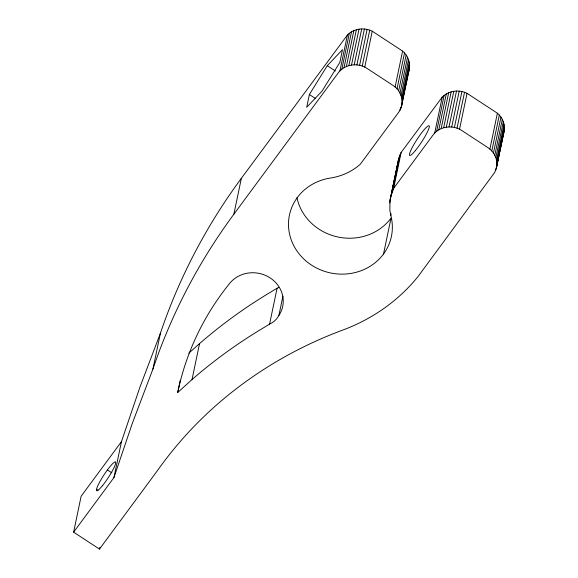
<?xml version="1.0" encoding="UTF-8"?>
<svg xmlns="http://www.w3.org/2000/svg" width="578" height="578" viewBox="0 0 578 578"><rect width="100%" height="100%" fill="white"/><g stroke="black" fill="none" stroke-linecap="round" stroke-linejoin="round"><path stroke-width="0.87" d="M73.623 532.157L113.945 477.558L132.441 422.995L152.91 369.104A648.176 599.697 11.8 0 1 233.873 214.207L338.26 72.857C344.734 63.999 358.194 62.424 367.095 68.442L392.946 85.385C401.905 90.797 405.178 103.924 398.582 112.392L360.311 164.21A58.537 54.159 11.8 0 1 330.464 178.038A52.092 48.198 11.8 0 0 289.455 233.57A52.092 48.198 11.8 0 0 350.391 273.51A52.092 48.198 11.8 0 0 391.393 217.978L389.861 210.493L389.991 200.407L398.495 159.557L400.099 154.774L401.125 152.462L442.213 97.118C448.535 90.623 459.033 89.315 467.038 93.318L497.391 113.209C502.672 117.645 505.512 124.927 504.002 131.733L496.502 167.649L494.739 172.374L417.981 276.609A183.818 170.069 11.8 0 1 342.703 330.096A416.991 385.801 11.8 0 0 157.469 470.571L99.481 549.1L73.623 532.157L81.13 496.242L121.452 441.643L139.948 387.087L160.417 333.195A648.176 599.697 11.8 0 1 241.373 178.299L347.421 34.991C353.743 28.488 364.241 27.188 372.246 31.19L402.599 51.081C407.88 55.517 410.72 62.8 409.21 69.606L401.71 105.521M496.502 167.649C498.236 159.925 494.298 151.711 487.738 147.513L461.887 130.57C452.986 124.552 439.526 126.127 433.052 134.985L393.625 188.37L390.417 197.922M398.495 159.557L396.494 170.503M113.945 477.558L121.452 441.643M99.481 549.1L99.842 547.352M152.91 369.104L160.417 333.195M282.917 296.182L278.892 315.458A21.4 19.804 11.8 0 1 269.579 324.142L262.802 328.232A522.946 483.837 11.8 0 0 192.033 379.529L177.735 392.476L180.3 380.216M192.033 379.529L199.533 343.614A522.946 483.837 11.8 0 1 270.309 292.316L277.079 288.234A21.4 19.804 11.8 0 0 278.762 287.367M233.873 214.207L241.373 178.299M309.375 94.517L306.701 107.284L321.946 91.23L339.85 62.395L342.523 49.629L327.278 65.682L309.375 94.517L315.285 98.39M269.579 324.142L277.079 288.234M339.922 70.899L347.421 34.991M341.851 69.172L349.35 33.264M344.011 67.705L351.511 31.79M346.366 66.513L353.866 30.598M348.881 65.625L356.38 29.716M351.511 65.054L359.01 29.146M354.206 64.815L361.705 28.9M356.922 64.902L364.422 28.987M359.617 65.314L367.117 29.406M362.24 66.058L369.739 30.143M364.747 67.106L372.246 31.19M395.092 86.996L402.599 51.081M397.014 88.846L404.513 52.93M398.654 90.905L406.161 54.997M400.005 93.137L407.512 57.229M401.038 95.507L408.545 59.599M401.732 97.978L409.238 62.063M399.947 110.239L400.496 107.616M402.078 100.493L409.585 64.584M400.995 107.942L409.571 67.113M389.991 200.407L397.498 164.492M391.718 193.052L399.225 157.137M389.724 202.914L390.461 199.41M392.469 189.779L395.034 177.511M392.599 190.682L400.099 154.774M393.625 188.37L401.125 152.462M390.728 215.507L391.096 213.759M383.51 254.017L391.017 218.101A52.092 48.198 11.8 0 1 337.624 236.944A52.092 48.198 11.8 0 1 296.955 197.662M434.714 133.027L442.213 97.118M436.643 131.3L444.142 95.392M438.803 129.833L446.303 93.918M441.159 128.641L448.665 92.733M443.673 127.752L451.172 91.844M446.303 127.182L453.802 91.273M448.998 126.943L456.497 91.028M451.714 127.03L459.214 91.114M454.409 127.442L461.909 91.534M457.032 128.186L464.531 92.27M459.539 129.234L467.038 93.318M489.884 149.124L497.391 113.209M491.806 150.974L499.305 115.058M493.453 153.033L500.953 117.124M494.797 155.265L502.304 119.357M495.83 157.635L503.337 121.727M496.524 160.106L504.03 124.191M496.87 162.62L504.377 126.712M495.787 170.069L504.002 131.733M496.863 165.149L504.363 129.241M408.502 72.026L409.21 69.606M188.818 353.172L199.533 343.614M327.278 65.682L335.406 71.015M107.414 469.943L111.85 472.847M96.512 489.284L97.993 490.252M278.892 315.458A29.724 27.498 11.8 0 0 270.164 277.924A29.724 27.498 11.8 0 0 229.777 283.263A294.346 272.332 11.8 0 0 177.735 392.476M415.524 150.396A17.708 2.623 -56.8 0 0 429.281 125.99A17.708 2.623 -56.8 0 0 413.407 145.374A17.708 2.623 -56.8 0 0 415.524 150.396M102.32 485.852A17.188 2.55 -56.8 0 0 115.672 462.162A17.188 2.55 -56.8 0 0 100.261 480.975A17.188 2.55 -56.8 0 0 102.32 485.852"/></g></svg>
